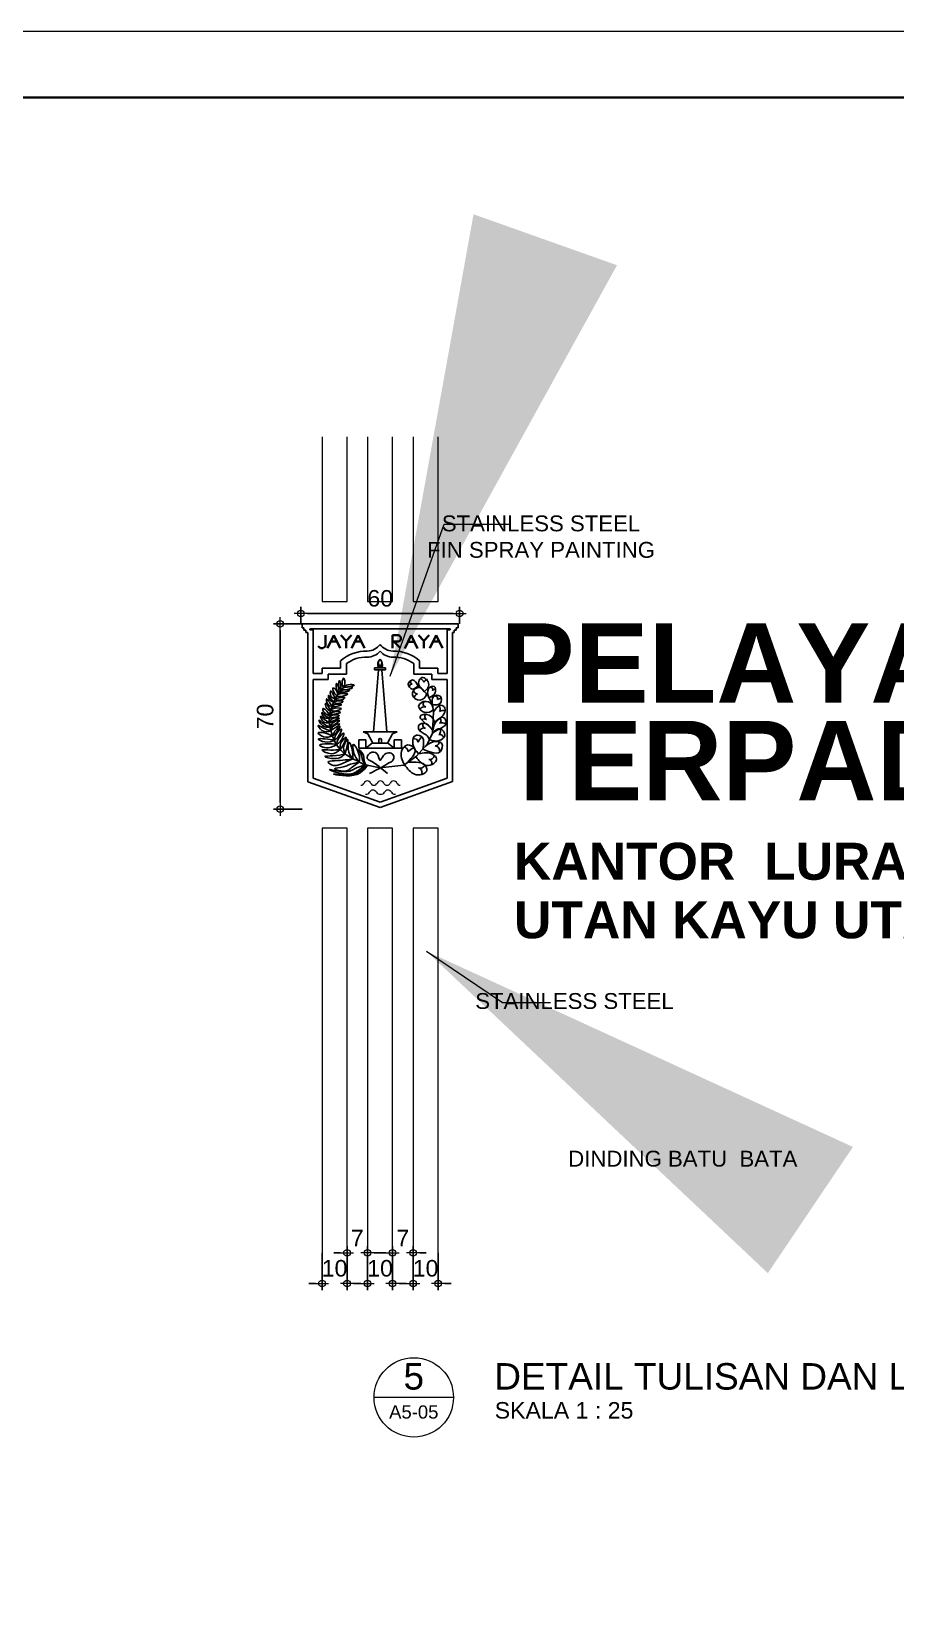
# Model space of a CAD drawing. Header units: millimetres. Extents: x -11 to 1625, y -267 to 180.
# Drawn here: x 1131.66 to 1144.73, y -70.74 to -47 of the extents above; entities that cross this region are included whole.
import ezdxf
from ezdxf.enums import TextEntityAlignment as Align

# ---------------------------------------------------------------- set-up
doc = ezdxf.new("R2010")
doc.units = ezdxf.units.MM
doc.layers.add('arsiran', color=51, linetype='Continuous')
for name, color, linetype, lineweight in [('balok', 111, 'Continuous', 35), ('DIMENSI', 8, 'Continuous', 9), ('dinding', 5, 'Continuous', 15), ('grs 2.5', 23, 'Continuous', 25), ('GRS KOP', 1, 'Continuous', 35), ('kop', 7, 'Continuous', 20), ('not', 7, 'Continuous', 20), ('STANDART', 3, 'Continuous', 20), ('ukuran', 6, 'Continuous', 20)]:
    doc.layers.add(name, color=color, linetype=linetype, lineweight=lineweight)
doc.styles.add('aku', font='arial.ttf')
doc.styles.add('BARU', font='complex.shx')
doc.styles.get("Standard").update_dxf_attribs({"font": 'ARIALUNI.TTF'})
doc.dimstyles.new('1.10 LAYOUT', dxfattribs={"dimtxt": 30, "dimasz": 7, "dimexe": 15, "dimexo": 0, "dimgap": 5, "dimtad": 2, "dimtih": 1, "dimtoh": 1, "dimdec": 0, "dimlfac": 0.1, "dimzin": 0, "dimdsep": 46, "dimtxsty": 'aku', "dimblk": 'DOT', "dimcen": 0.09, "dimclrd": 256, "dimclre": 256, "dimclrt": 2, "dimadec": 0, "dimazin": 0, "dimtfac": 1, "dimtdec": 0, "dimtix": 1, "dimtofl": 0, "dimtmove": 0, "dimatfit": 3, "dimfxl": 0, "dimtolj": 1, "dimtzin": 0, "dimlwd": -1, "dimlwe": 5, "dimarcsym": 0})
doc.dimstyles.new('sk-100', dxfattribs={"dimtxt": 0.25, "dimasz": 0.1, "dimexe": 0.1, "dimexo": 0, "dimgap": 0.1, "dimtad": 1, "dimdec": 4, "dimlfac": 100, "dimzin": 12, "dimdsep": 46, "dimtxsty": 'Standard', "dimblk": 'BULAT', "dimcen": 0.1, "dimadec": 0, "dimazin": 3, "dimtfac": 1, "dimtdec": 4, "dimtofl": 0, "dimtmove": 0, "dimatfit": 3, "dimldrblk": 'BULAT', "dimfxl": 0, "dimtolj": 1, "dimtzin": 0, "dimarcsym": 0})

# ---------------------------------------------------------------- blocks, each defined once
blk = doc.blocks.new('kop')
at = {"layer": 'GRS KOP'}
blk.add_lwpolyline([(1, 54), (83, 54), (83, 1), (1, 1)], close=True, dxfattribs=at)
at = {"layer": 'kop', "color": 7}
blk.add_line((84, 55), (0, 55), dxfattribs=at)
at = {"layer": 'kop', "style": 'BARU', "flags": 4}
for p, height in [((73.8, 5.4), 0.35), ((80.303, 5.382), 0.25), ((73.8, 4.9), 0.35), ((80.303, 4.882), 0.25), ((73.8, 4.4), 0.35), ((80.303, 4.382), 0.25)]:
    blk.add_attdef('-', p, '', height=height, dxfattribs=at)
at = {"layer": 'kop', "flags": 4}
for tag, p in [('AR-00', (78.057, 2.648)), ('00', (81.238, 2.647))]:
    blk.add_attdef(tag, text='', height=0.35, dxfattribs=at).set_placement(p, align=Align.MIDDLE)
blk = doc.blocks.new('_Dot')
at = {"color": 0, "linetype": 'ByBlock', "lineweight": -2}
blk.add_line((-0.5, 0), (-1, 0), dxfattribs=at)
at = {"color": 0, "linetype": 'ByBlock', "const_width": 0.5}
blk.add_lwpolyline([(-0.25, 0, 1), (0.25, 0, 1)], format="xyb", close=True, dxfattribs=at)
blk = doc.blocks.new('Ndtpd')
blk.add_line((0.747, 0), (-0.747, 0))
blk.add_circle((0, 0), 0.747)
at = {"flags": 4}
for tag, height, p in [('NO', 0.5, (0, 0.148)), ('NOLBR', 0.3, (0, -0.398))]:
    blk.add_attdef(tag, text='', height=height, dxfattribs=at).set_placement(p, align=Align.CENTER)
for tag, p, height in [('NDTPD', (1.516, 0.148), 0.5), ('SKALA', (1.523, -0.398), 0.3)]:
    blk.add_attdef(tag, p, '', height=height, dxfattribs=at)
blk = doc.blocks.new('BULAT')
for p, q in [((-1, 0), (1, 0)), ((0, -1), (0, 1))]:
    blk.add_line(p, q)
blk.add_circle((0, 0), 0.5)
blk = doc.blocks.new('*D296')
at = {"layer": 'Defpoints', "color": 0}
for p in [(1135.755, -55.958), (1135.425, -58.758), (1135.755, -58.758)]:
    blk.add_point(p, dxfattribs=at)
at = {"layer": 'ukuran', "color": 0, "lineweight": -2}
for p, q in [((1135.755, -55.958), (1135.325, -55.958)), ((1135.425, -56.058), (1135.425, -58.658)), ((1135.755, -58.758), (1135.325, -58.758))]:
    blk.add_line(p, q, dxfattribs=at)
at = {"layer": 'ukuran', "color": 0, "lineweight": -2, "xscale": 0.1, "yscale": 0.1, "zscale": 0.1}
for p, rotation in [((1135.425, -55.958), 90), ((1135.425, -58.758), 270)]:
    blk.add_blockref('BULAT', p, dxfattribs=dict(at, rotation=rotation))
at = {"layer": 'ukuran', "color": 0, "insert": (1135.198, -57.358), "char_height": 0.25, "attachment_point": 5, "rotation": 90}
blk.add_mtext('\\A1;70', dxfattribs=at)
blk = doc.blocks.new('*D233')
at = {"layer": 'Defpoints', "color": 0}
for p in [(1135.737, -55.958), (1138.137, -55.8), (1138.137, -55.958)]:
    blk.add_point(p, dxfattribs=at)
at = {"layer": 'ukuran', "color": 0, "lineweight": -2}
for p, q in [((1135.737, -55.958), (1135.737, -55.7)), ((1138.137, -55.958), (1138.137, -55.7)), ((1135.837, -55.8), (1138.037, -55.8))]:
    blk.add_line(p, q, dxfattribs=at)
at = {"layer": 'ukuran', "color": 0, "lineweight": -2, "xscale": 0.1, "yscale": 0.1, "zscale": 0.1, "rotation": 180}
blk.add_blockref('BULAT', (1135.737, -55.8), dxfattribs=at)
at = {"layer": 'ukuran', "color": 0, "lineweight": -2, "xscale": 0.1, "yscale": 0.1, "zscale": 0.1}
blk.add_blockref('BULAT', (1138.137, -55.8), dxfattribs=at)
at = {"layer": 'ukuran', "color": 0, "insert": (1136.937, -55.573), "char_height": 0.25, "attachment_point": 5}
blk.add_mtext('\\A1;60', dxfattribs=at)
blk = doc.blocks.new('*D297')
at = {"layer": 'Defpoints', "color": 0}
for p in [(1136.057, -65.468), (1136.435, -65.468), (1136.435, -65.929)]:
    blk.add_point(p, dxfattribs=at)
at = {"layer": 'ukuran', "color": 0, "lineweight": -2}
for p, q in [((1136.057, -65.468), (1136.057, -66.029)), ((1136.435, -65.468), (1136.435, -66.029)), ((1135.957, -65.929), (1135.857, -65.929)), ((1136.535, -65.929), (1136.635, -65.929))]:
    blk.add_line(p, q, dxfattribs=at)
at = {"layer": 'ukuran', "color": 0, "lineweight": -2, "xscale": 0.1, "yscale": 0.1, "zscale": 0.1}
blk.add_blockref('BULAT', (1136.057, -65.929), dxfattribs=at)
at = {"layer": 'ukuran', "color": 0, "lineweight": -2, "xscale": 0.1, "yscale": 0.1, "zscale": 0.1, "rotation": 180}
blk.add_blockref('BULAT', (1136.435, -65.929), dxfattribs=at)
at = {"layer": 'ukuran', "color": 0, "insert": (1136.246, -65.702), "char_height": 0.25, "attachment_point": 5}
blk.add_mtext('\\A1;10', dxfattribs=at)
blk = doc.blocks.new('*D298')
at = {"layer": 'Defpoints', "color": 0}
for p in [(1136.435, -65.468), (1136.745, -65.468), (1136.745, -65.468)]:
    blk.add_point(p, dxfattribs=at)
at = {"layer": 'ukuran', "color": 0, "lineweight": -2}
for p, q in [((1136.335, -65.468), (1136.235, -65.468)), ((1136.435, -65.468), (1136.435, -65.368)), ((1136.745, -65.468), (1136.745, -65.368)), ((1136.845, -65.468), (1136.945, -65.468))]:
    blk.add_line(p, q, dxfattribs=at)
at = {"layer": 'ukuran', "color": 0, "lineweight": -2, "xscale": 0.1, "yscale": 0.1, "zscale": 0.1}
blk.add_blockref('BULAT', (1136.435, -65.468), dxfattribs=at)
at = {"layer": 'ukuran', "color": 0, "lineweight": -2, "xscale": 0.1, "yscale": 0.1, "zscale": 0.1, "rotation": 180}
blk.add_blockref('BULAT', (1136.745, -65.468), dxfattribs=at)
at = {"layer": 'ukuran', "color": 0, "insert": (1136.59, -65.243), "char_height": 0.25, "attachment_point": 5}
blk.add_mtext('\\A1;7', dxfattribs=at)
blk = doc.blocks.new('*D234')
at = {"layer": 'Defpoints', "color": 0}
for p in [(1136.745, -65.468), (1137.123, -65.468), (1137.123, -65.929)]:
    blk.add_point(p, dxfattribs=at)
at = {"layer": 'ukuran', "color": 0, "lineweight": -2}
for p, q in [((1136.745, -65.468), (1136.745, -66.029)), ((1137.123, -65.468), (1137.123, -66.029)), ((1136.645, -65.929), (1136.545, -65.929)), ((1137.223, -65.929), (1137.323, -65.929))]:
    blk.add_line(p, q, dxfattribs=at)
at = {"layer": 'ukuran', "color": 0, "lineweight": -2, "xscale": 0.1, "yscale": 0.1, "zscale": 0.1}
blk.add_blockref('BULAT', (1136.745, -65.929), dxfattribs=at)
at = {"layer": 'ukuran', "color": 0, "lineweight": -2, "xscale": 0.1, "yscale": 0.1, "zscale": 0.1, "rotation": 180}
blk.add_blockref('BULAT', (1137.123, -65.929), dxfattribs=at)
at = {"layer": 'ukuran', "color": 0, "insert": (1136.934, -65.702), "char_height": 0.25, "attachment_point": 5}
blk.add_mtext('\\A1;10', dxfattribs=at)
blk = doc.blocks.new('*D235')
at = {"layer": 'Defpoints', "color": 0}
for p in [(1137.123, -65.468), (1137.433, -65.468), (1137.433, -65.468)]:
    blk.add_point(p, dxfattribs=at)
at = {"layer": 'ukuran', "color": 0, "lineweight": -2}
for p, q in [((1137.023, -65.468), (1136.923, -65.468)), ((1137.123, -65.468), (1137.123, -65.368)), ((1137.433, -65.468), (1137.433, -65.368)), ((1137.533, -65.468), (1137.633, -65.468))]:
    blk.add_line(p, q, dxfattribs=at)
at = {"layer": 'ukuran', "color": 0, "lineweight": -2, "xscale": 0.1, "yscale": 0.1, "zscale": 0.1}
blk.add_blockref('BULAT', (1137.123, -65.468), dxfattribs=at)
at = {"layer": 'ukuran', "color": 0, "lineweight": -2, "xscale": 0.1, "yscale": 0.1, "zscale": 0.1, "rotation": 180}
blk.add_blockref('BULAT', (1137.433, -65.468), dxfattribs=at)
at = {"layer": 'ukuran', "color": 0, "insert": (1137.278, -65.243), "char_height": 0.25, "attachment_point": 5}
blk.add_mtext('\\A1;7', dxfattribs=at)
blk = doc.blocks.new('*D236')
at = {"layer": 'Defpoints', "color": 0}
for p in [(1137.433, -65.468), (1137.811, -65.468), (1137.811, -65.929)]:
    blk.add_point(p, dxfattribs=at)
at = {"layer": 'ukuran', "color": 0, "lineweight": -2}
for p, q in [((1137.433, -65.468), (1137.433, -66.029)), ((1137.811, -65.468), (1137.811, -66.029)), ((1137.333, -65.929), (1137.233, -65.929)), ((1137.911, -65.929), (1138.011, -65.929))]:
    blk.add_line(p, q, dxfattribs=at)
at = {"layer": 'ukuran', "color": 0, "lineweight": -2, "xscale": 0.1, "yscale": 0.1, "zscale": 0.1}
blk.add_blockref('BULAT', (1137.433, -65.929), dxfattribs=at)
at = {"layer": 'ukuran', "color": 0, "lineweight": -2, "xscale": 0.1, "yscale": 0.1, "zscale": 0.1, "rotation": 180}
blk.add_blockref('BULAT', (1137.811, -65.929), dxfattribs=at)
at = {"layer": 'ukuran', "color": 0, "insert": (1137.622, -65.702), "char_height": 0.25, "attachment_point": 5}
blk.add_mtext('\\A1;10', dxfattribs=at)

msp = doc.modelspace()

# ---------------------------------------------------------------- linework, layer by layer
at = {"layer": 'arsiran'}
for p, q in [((1137.5558425, -56.9318948), (1137.50533, -56.8930823)), ((1137.6490675, -57.0327698), (1137.5558425, -56.9318948)), ((1137.7267675, -57.1814948), (1137.6490675, -57.0327698)), ((1137.741261, -57.28708), (1137.7267675, -57.1814948)), ((1137.7265425, -57.6114698), (1137.741261, -57.28708)), ((1137.6510911, -57.7722956), (1137.7265425, -57.6114698)), ((1137.4847425, -57.9557198), (1137.6510911, -57.7722956))]:
    msp.add_line(p, q, dxfattribs=at)
for centre, radius, start, end in [((1137.4173828, -56.9122615), 0.0440627, 87.66784876, 178.65465728), ((1137.4262155, -56.8355911), 0.0333946, 135.56360417, 257.83060387), ((1137.516407, -57.0133113), 0.0918985, 19.15474734, 190.58858039), ((1137.4966425, -56.958148), 0.055073, 181.85961307, 272.02198328), ((1137.5113999, -56.8831027), 0.1002904, 25.93373712, 73.1180332), ((1137.6519501, -56.8465825), 0.0508911, 90.10950306, 171.70742111), ((1137.6817563, -56.9543017), 0.0479678, 339.79936251, 64.86716465), ((1137.7610533, -56.9802869), 0.0355508, 67.00190501, 164.63217601), ((1137.5291872, -57.0064922), 0.1058037, 192.94732556, 354.31404324), ((1137.5176366, -57.0734085), 0.0631633, 107.55455806, 187.80499728), ((1137.621365, -57.2414248), 0.1126132, 9.3407188, 161.49718996), ((1137.6395588, -57.1697688), 0.1300445, 196.03344421, 318.51721909), ((1137.6121724, -57.3092071), 0.0998105, 82.57968903, 141.05669455), ((1137.6306563, -57.166099), 0.0444865, 125.92154153, 262.77658945), ((1137.7640125, -57.086816), 0.0405043, 336.87578249, 98.4357019), ((1137.8770105, -57.2374226), 0.1545371, 96.63465558, 119.35110183), ((1137.764004, -57.2437255), 0.0788789, 331.30252725, 37.94777121), ((1137.605943, -57.4518623), 0.0570027, 57.77969593, 135.09166346), ((1137.6636115, -57.3578976), 0.0532554, 146.77003391, 239.19130726), ((1137.8174418, -57.4218177), 0.0384228, 290.57885794, 68.79793875), ((1137.8826587, -57.3706388), 0.1018545, 70.08276345, 119.05449664), ((1137.6921491, -57.8126094), 0.1936529, 130.3862026, 159.23064718), ((1137.5930003, -57.588364), 0.0568552, 61.89056868, 169.10342994), ((1137.6376656, -57.4831318), 0.0579116, 157.98021204, 252.01885625), ((1137.7815465, -57.5788953), 0.0677285, 307.36893622, 32.47562388), ((1137.8379118, -57.6854), 0.0548431, 0.49305241, 106.15338088), ((1137.8655443, -57.5977269), 0.1441515, 63.81492657, 103.88680228), ((1137.2898243, -57.8912447), 0.0695288, 357.4430165, 88.64906564), ((1137.4932883, -57.9863594), 0.1625532, 106.33590135, 145.52492004), ((1137.4457516, -57.7589045), 0.0670213, 12.90285345, 100.2816665), ((1137.7557963, -57.8794045), 0.0802266, 346.02896843, 81.44060104), ((1137.770853, -57.7431837), 0.056973, 266.86460819, 1.75589115), ((1137.5404632, -58.0609961), 0.0771696, 249.68824191, 336.38823525), ((1137.4994517, -58.2014631), 0.0695656, 330.5407532, 78.20174641), ((1137.6843138, -57.9426168), 0.0672959, 257.20865722, 359.01369108), ((1137.6682047, -58.0566121), 0.0483846, 315.07871869, 88.5670955)]:
    msp.add_arc(centre, radius, start, end, dxfattribs=at)
for points in [[(1136.2584388, -57.0879245), (1136.2189403, -57.011248), (1136.189561, -56.9721025), (1136.1920153, -57.051598), (1136.2584388, -57.0879245)], [(1136.2946703, -57.024936), (1136.2701653, -56.959123), (1136.2243403, -56.926798), (1136.2405403, -56.998648), (1136.2803543, -57.0480489)], [(1136.3169163, -56.9931525), (1136.3007653, -56.900773), (1136.277311, -56.8573525), (1136.2737653, -56.933998), (1136.3169163, -56.9931525)], [(1136.345504, -56.9578385), (1136.3384903, -56.878873), (1136.320811, -56.8161025), (1136.3061653, -56.886073), (1136.345504, -56.9578385)], [(1136.3198989, -56.9892282), (1136.3762153, -56.989648), (1136.473061, -56.9646025), (1136.3717153, -56.959123), (1136.3198989, -56.9892282)], [(1136.345504, -56.9578385), (1136.4055629, -56.9541377), (1136.515061, -56.9233525), (1136.4112403, -56.914198), (1136.345504, -56.9578385)], [(1136.3807714, -56.9188154), (1136.401061, -56.8416025), (1136.384561, -56.7808525), (1136.359061, -56.8393525), (1136.3807714, -56.9188154)], [(1136.3807714, -56.9188154), (1136.4625536, -56.910024), (1136.545061, -56.8847361), (1136.450561, -56.8768525), (1136.3807714, -56.9188154)], [(1137.50533, -56.8930823), (1137.42613, -56.8054823), (1137.35878, -56.8678073), (1137.42118, -56.9426573), (1137.50533, -56.8930823)], [(1137.6716307, -57.0759579), (1137.668561, -56.9391025), (1137.753311, -56.9031025), (1137.7679122, -57.0004768), (1137.6716307, -57.0759579)], [(1136.1835654, -57.277076), (1136.1371153, -57.186298), (1136.1104153, -57.161323), (1136.1210653, -57.221923), (1136.1835654, -57.277076)], [(1136.2071702, -57.2039874), (1136.167811, -57.1423525), (1136.128811, -57.0898525), (1136.1425153, -57.171148), (1136.2071702, -57.2039874)], [(1136.2347195, -57.1375102), (1136.1830153, -57.074248), (1136.156561, -57.0373525), (1136.176811, -57.1108525), (1136.2347195, -57.1375102)], [(1136.2024457, -57.2168531), (1136.2289903, -57.212098), (1136.349311, -57.1806025), (1136.257061, -57.1768525), (1136.2071702, -57.2039874)], [(1136.2299005, -57.1483744), (1136.289311, -57.1603525), (1136.376311, -57.1311025), (1136.282561, -57.1228525), (1136.2347195, -57.1375102)], [(1136.2535991, -57.0974988), (1136.329061, -57.1108525), (1136.404061, -57.0741025), (1136.312561, -57.0778525), (1136.2535991, -57.0974988)], [(1136.2803543, -57.0480489), (1136.352311, -57.0538525), (1136.443811, -57.0163525), (1136.366561, -57.0096025), (1136.2946703, -57.024936)], [(1137.7267675, -57.1814948), (1137.744311, -57.0553525), (1137.8408961, -57.0501438), (1137.846311, -57.1558525), (1137.7267675, -57.1814948)], [(1137.741261, -57.28708), (1137.872561, -57.1903525), (1137.915311, -57.2323525), (1137.9014181, -57.3146549), (1137.7390333, -57.448985)], [(1136.176456, -57.5192034), (1136.0839003, -57.4709044), (1136.009561, -57.4153525), (1136.062061, -57.4933525), (1136.176456, -57.5192034)], [(1136.1673016, -57.4517888), (1136.0854403, -57.396673), (1136.035811, -57.3561025), (1136.070311, -57.4303525), (1136.1673016, -57.4517888)], [(1136.1663292, -57.3817705), (1136.095061, -57.3358525), (1136.0559653, -57.297823), (1136.0783153, -57.363748), (1136.1663292, -57.3817705)], [(1136.1699733, -57.3439876), (1136.1059153, -57.254173), (1136.0702903, -57.237223), (1136.0934653, -57.298723), (1136.1699733, -57.3439876)], [(1136.1663292, -57.3817705), (1136.2325153, -57.373573), (1136.317061, -57.3471025), (1136.1808403, -57.357523), (1136.1663292, -57.3817705)], [(1136.1676689, -57.456197), (1136.2391524, -57.4188294), (1136.317811, -57.3838525), (1136.2223407, -57.3865431), (1136.1673016, -57.4517888)], [(1136.171529, -57.3334783), (1136.2396403, -57.324523), (1136.336036, -57.2969485), (1136.2102403, -57.297823), (1136.1699733, -57.3439876)], [(1136.176456, -57.5192034), (1136.221061, -57.4948525), (1136.319311, -57.4183525), (1136.236061, -57.4416025), (1136.176456, -57.5192034)], [(1136.187398, -57.2632288), (1136.2316153, -57.275323), (1136.3464906, -57.2390547), (1136.2138403, -57.244198), (1136.187398, -57.2632288)], [(1137.7608123, -57.473303), (1137.6784675, -57.3395948), (1137.5385025, -57.3593838), (1137.5886175, -57.4346198), (1137.7021675, -57.5348948), (1137.7317197, -57.575255)], [(1137.7317197, -57.575255), (1137.8021217, -57.4103939), (1137.8945366, -57.3715725), (1137.9309833, -57.4607141), (1137.8209675, -57.5513198), (1137.7265425, -57.6114698)], [(1136.1887875, -57.5732875), (1136.0702903, -57.528823), (1135.999061, -57.4948525), (1136.0542403, -57.570748), (1136.1887875, -57.5732875)], [(1136.2132243, -57.6511491), (1136.0834903, -57.605773), (1135.9988903, -57.606748), (1136.0786153, -57.663748), (1136.2132243, -57.6511491)], [(1136.1887875, -57.5732875), (1136.2471128, -57.5338941), (1136.321561, -57.4716025), (1136.235311, -57.5001025), (1136.1887875, -57.5732875)], [(1136.2132243, -57.6511491), (1136.275061, -57.5976025), (1136.328311, -57.5046025), (1136.251811, -57.5818525), (1136.2132243, -57.6511491)], [(1136.2415882, -57.7196511), (1136.300561, -57.6673525), (1136.350061, -57.5481025), (1136.266061, -57.6351025), (1136.2415882, -57.7196511)], [(1136.2763804, -57.7837153), (1136.337311, -57.7311025), (1136.3859092, -57.6098303), (1136.311811, -57.6861025), (1136.2763804, -57.7837153)], [(1136.3314076, -57.8563251), (1136.379311, -57.7791025), (1136.420078, -57.6716046), (1136.351561, -57.7431025), (1136.3314076, -57.8563251)], [(1137.5783265, -57.8525295), (1137.5516425, -57.6536948), (1137.4639867, -57.6483231), (1137.4281437, -57.7474592), (1137.4618449, -57.8557594), (1137.5169912, -57.9201608)], [(1137.7317197, -57.575255), (1137.61323, -57.4631982), (1137.5224041, -57.4913218), (1137.5199925, -57.5533448), (1137.6335425, -57.6377948), (1137.681205, -57.7081073)], [(1137.7265425, -57.6114698), (1137.8392211, -57.5426492), (1137.912311, -57.6441025), (1137.829811, -57.7228525), (1137.681205, -57.7081073)], [(1136.2415882, -57.7196511), (1136.0992403, -57.695848), (1136.0017403, -57.699898), (1136.1005903, -57.743173), (1136.2415882, -57.7196511)], [(1136.2763804, -57.7837153), (1136.1412403, -57.769198), (1136.0193653, -57.793498), (1136.0978903, -57.827323), (1136.2763804, -57.7837153)], [(1136.3314076, -57.8563251), (1136.1848153, -57.865273), (1136.056811, -57.8653525), (1136.194811, -57.9223525), (1136.3314076, -57.8563251)], [(1136.4070568, -57.9245409), (1136.221811, -57.9523525), (1136.0994355, -57.9633715), (1136.2518629, -57.9953749), (1136.4070568, -57.9245409)], [(1136.4070568, -57.9245409), (1136.432561, -57.8151025), (1136.4428582, -57.7046597), (1136.387561, -57.8038525), (1136.4070568, -57.9245409)], [(1136.524486, -57.9988167), (1136.5103425, -57.8644448), (1136.467811, -57.7483525), (1136.4518425, -57.8539448), (1136.524486, -57.9988167)], [(1136.6201497, -58.0466638), (1136.6048425, -57.8989448), (1136.5298425, -57.7805198), (1136.5328425, -57.8884448), (1136.6201497, -58.0466638)], [(1136.7192763, -58.0867591), (1136.691362, -58.0171867), (1136.6733671, -57.9211508), (1136.6106477, -57.8576413), (1136.6384896, -57.9076078), (1136.6689721, -58.0198708), (1136.7192763, -58.0867591)], [(1137.3491274, -58.0531061), (1137.4532343, -57.8379141), (1137.3510804, -57.7880861), (1137.273311, -57.8466025), (1137.2577925, -57.9881198), (1137.3035755, -58.0858173)], [(1137.5169912, -57.9201608), (1137.7344175, -57.9324698), (1137.789311, -57.9958525), (1137.7196425, -58.0833698), (1137.6148171, -58.0931869), (1137.520811, -58.0221025), (1137.4717775, -57.9650301)], [(1137.6152043, -57.8118661), (1137.7374175, -57.7430198), (1137.865811, -57.7671025), (1137.847061, -57.8886025), (1137.7047925, -57.8969198), (1137.5783265, -57.8525295)], [(1136.524486, -57.9988167), (1136.247311, -58.0273525), (1136.1473642, -58.0461329), (1136.230811, -58.0993525), (1136.277311, -58.0986025), (1136.3414564, -58.0779878), (1136.524486, -57.9988167)], [(1136.7192763, -58.0867591), (1136.5796876, -58.1896978), (1136.5240865, -58.2211334), (1136.17133, -58.1609057), (1136.4773273, -58.1823773), (1136.5474376, -58.1498696), (1136.7192763, -58.0867591)], [(1136.753241, -58.0943857), (1136.640667, -58.2033905), (1136.585066, -58.2348261), (1136.2323095, -58.2288575), (1136.5768676, -58.2148407), (1136.6588535, -58.1635623), (1136.753241, -58.0943857)], [(1136.6201497, -58.0466638), (1136.480561, -58.1496025), (1136.4249599, -58.1810381), (1136.2493263, -58.1470481), (1136.3782007, -58.1212733), (1136.448311, -58.0956025), (1136.6201497, -58.0466638)], [(1137.3491274, -58.0531061), (1137.633311, -58.1248525), (1137.641561, -58.1728525), (1137.567311, -58.2336025), (1137.456311, -58.2321025), (1137.3035755, -58.0858173)]]:
    msp.add_spline(points, degree=3, dxfattribs=at)
at = {"layer": 'arsiran', "end_tangent": (0.6434414753, 0.7654953089)}
msp.add_spline([(1137.6032176, -56.9831575), (1137.5204425, -56.8265198), (1137.5653675, -56.7691448), (1137.6721643, -56.8739198), (1137.6090459, -56.9768468)], degree=3, dxfattribs=at)
at = {"layer": 'balok'}
for p, q in [((1136.1069589, -56.1281042), (1136.1069589, -56.2944206)), ((1136.139311, -56.32522), (1136.2364139, -56.1281042)), ((1136.1878624, -56.2266621), (1136.2849653, -56.2266621)), ((1136.3335168, -56.32522), (1136.2364139, -56.1281042)), ((1136.4213495, -56.2131025), (1136.3402527, -56.1281042)), ((1136.4213495, -56.2131025), (1136.5024464, -56.1281042)), ((1136.4213495, -56.2131025), (1136.4213495, -56.32522)), ((1136.5042081, -56.32522), (1136.601311, -56.1281042)), ((1136.5527595, -56.2266621), (1136.6498624, -56.2266621)), ((1136.6984139, -56.32522), (1136.601311, -56.1281042)), ((1137.1227373, -56.1281042), (1137.196811, -56.1281042)), ((1137.1227373, -56.32522), (1137.1227373, -56.1281042)), ((1137.1227373, -56.2266621), (1137.196811, -56.2266621)), ((1137.142061, -56.2266621), (1137.243311, -56.32522)), ((1137.3083474, -56.3279821), (1137.4054503, -56.1308663)), ((1137.3568989, -56.2294242), (1137.4540018, -56.2294242)), ((1137.5025532, -56.3279821), (1137.4054503, -56.1308663)), ((1137.594311, -56.2131025), (1137.5132141, -56.1281042)), ((1137.594311, -56.2131025), (1137.6754078, -56.1281042)), ((1137.594311, -56.2131025), (1137.594311, -56.32522)), ((1137.6847081, -56.32522), (1137.781811, -56.1281042)), ((1137.7332595, -56.2266621), (1137.8303624, -56.2266621)), ((1137.8789139, -56.32522), (1137.781811, -56.1281042))]:
    msp.add_line(p, q, dxfattribs=at)
for centre, radius, start, end in [((1137.1992252, -56.1773831), 0.049338, 267.19529693, 92.80470307), ((1136.0525056, -56.2617007), 0.0635276, 211.00084785, 328.99915215)]:
    msp.add_arc(centre, radius, start, end, dxfattribs=at)
at = {"layer": 'dinding'}
for centre, radius, start, end in [((1136.6422044, -58.3444513), 0.0537824, 270, 337.67351535), ((1136.7417056, -58.3853134), 0.0537824, 22.32648465, 157.67351535), ((1136.8406544, -58.3444513), 0.0537824, 202.32648465, 337.67351535), ((1136.9401556, -58.3853134), 0.0537824, 22.32648465, 157.67351535), ((1137.0391044, -58.3444513), 0.0537824, 202.32648465, 337.67351535), ((1137.1386056, -58.3853134), 0.0537824, 22.32648465, 157.67351535), ((1137.2375544, -58.3444513), 0.0537824, 202.32648465, 270), ((1136.7141767, -58.4579038), 0.075916, 270, 323.45591802), ((1136.8270971, -58.5313997), 0.0591366, 28.58248882, 151.41751118), ((1136.9400175, -58.4579038), 0.075916, 216.54408198, 323.45591802), ((1137.0529379, -58.5313997), 0.0591366, 28.58248882, 151.41751118), ((1137.1658584, -58.4579038), 0.075916, 216.54408198, 270)]:
    msp.add_arc(centre, radius, start, end, dxfattribs=at)
at = {"layer": 'grs 2.5'}
for p, q in [((1135.7552781, -55.9581025), (1138.1138069, -55.9581025)), ((1135.7552781, -55.9581025), (1135.7552781, -56.0194573)), ((1135.7552781, -56.0194573), (1135.7835755, -56.0194573)), ((1135.7835755, -56.0194573), (1135.7835755, -56.0552911)), ((1138.0855095, -56.0194573), (1138.0855095, -56.0552911)), ((1138.1138069, -56.0194573), (1138.0855095, -56.0194573)), ((1138.1138069, -55.9581025), (1138.1138069, -56.0194573)), ((1135.7835755, -56.0552911), (1135.8131079, -56.0552911)), ((1135.8131079, -56.0552911), (1135.8131079, -56.0869091)), ((1135.8131079, -56.0869091), (1135.8434482, -56.0869091)), ((1135.8434482, -58.3437933), (1135.8434482, -56.0869091)), ((1135.8749029, -56.0328177), (1135.8749029, -56.0496699)), ((1135.8749029, -56.0496699), (1135.9227942, -56.0496699)), ((1135.8758088, -56.0328177), (1137.9941821, -56.0328177)), ((1135.9227942, -56.0496699), (1135.9227942, -56.7099026)), ((1137.9941821, -56.0496699), (1137.9462908, -56.0496699)), ((1137.9462908, -56.0496699), (1137.9462908, -56.7099026)), ((1137.9941821, -56.0328177), (1137.9941821, -56.0496699)), ((1138.0306636, -56.0869091), (1138.0306636, -58.3419949)), ((1138.0559771, -56.0869091), (1138.0306636, -56.0869091)), ((1138.0559771, -56.0552911), (1138.0559771, -56.0869091)), ((1138.0855095, -56.0552911), (1138.0559771, -56.0552911)), ((1135.9227942, -56.7099026), (1136.0601175, -56.7099026)), ((1136.0601175, -56.6256698), (1136.3364175, -56.6256698)), ((1136.0601175, -56.7099026), (1136.0601175, -56.6256698)), ((1136.1501175, -56.7999026), (1136.1501175, -56.7156698)), ((1136.1501175, -56.7156698), (1136.4264175, -56.7156698)), ((1136.3364175, -56.6256698), (1136.3364175, -56.5162819)), ((1136.4264175, -56.7156698), (1136.4264175, -56.5589198)), ((1136.9091923, -56.6532698), (1136.8336134, -57.5908979)), ((1136.8503925, -56.6532698), (1136.8503925, -56.6241698)), ((1136.8503925, -56.6241698), (1137.0186925, -56.6241698)), ((1137.0186925, -56.6532698), (1136.8503925, -56.6532698)), ((1136.9598928, -56.6532698), (1137.0354717, -57.5908979)), ((1137.0186925, -56.6532698), (1137.0186925, -56.6241698)), ((1137.4426675, -56.7156698), (1137.4426675, -56.5589198)), ((1137.7189675, -56.7156698), (1137.4426675, -56.7156698)), ((1137.5326675, -56.6256698), (1137.5326675, -56.5162819)), ((1137.8089675, -56.6256698), (1137.5326675, -56.6256698)), ((1137.7189675, -56.7999026), (1137.7189675, -56.7156698)), ((1137.8089675, -56.7099026), (1137.8089675, -56.6256698)), ((1137.9462908, -56.7099026), (1137.8089675, -56.7099026)), ((1135.9227942, -56.7999026), (1135.9227942, -58.2925251)), ((1135.9227942, -56.7999026), (1136.1501175, -56.7999026)), ((1137.9462908, -56.7999026), (1137.7189675, -56.7999026)), ((1137.9462908, -56.7999026), (1137.9462908, -58.2925251)), ((1136.6785675, -57.5903198), (1136.7477925, -57.6210698)), ((1137.1905175, -57.5903198), (1136.6785675, -57.5903198)), ((1136.7477925, -57.6210698), (1136.8227925, -57.7613198)), ((1137.1212925, -57.6210698), (1137.0462925, -57.7613198)), ((1137.1905175, -57.5903198), (1137.1212925, -57.6210698)), ((1136.6112925, -57.7094948), (1136.7208675, -57.7094948)), ((1136.6112925, -57.8381948), (1136.6112925, -57.7094948)), ((1136.6112925, -57.8381948), (1137.2577925, -57.8381948)), ((1136.7208675, -57.7094948), (1136.7208675, -57.8381948)), ((1136.8208043, -57.7576018), (1136.7208675, -57.8381948)), ((1137.0462925, -57.7613198), (1136.8227925, -57.7613198)), ((1136.9136761, -57.7613198), (1136.9136761, -57.7112099)), ((1136.9554089, -57.7613198), (1136.9554089, -57.7112099)), ((1137.0482808, -57.7576018), (1137.1482175, -57.8381948)), ((1137.2577925, -57.7094948), (1137.1482175, -57.7094948)), ((1137.1482175, -57.7094948), (1137.1482175, -57.8381948)), ((1137.2577925, -57.8381948), (1137.2577925, -57.7094948)), ((1136.9321425, -58.1345573), (1136.6959207, -58.0815147)), ((1136.9321425, -58.1345573), (1137.2913175, -58.0946198)), ((1137.2913175, -58.0946198), (1137.4847425, -57.9557198)), ((1135.8434482, -58.3437933), (1136.9345425, -58.734148)), ((1135.9227942, -58.2925251), (1136.9345425, -58.6544926)), ((1137.9462908, -58.2925251), (1136.9345425, -58.6544926)), ((1138.0306636, -58.3419949), (1136.9345425, -58.734148))]:
    msp.add_line(p, q, dxfattribs=at)
for centre, radius, start, end in [((1136.7237266, -56.9543996), 0.5847695, 88.28187457, 131.47764057), ((1136.7237266, -56.9543996), 0.4947695, 88.28187457, 126.9346809), ((1136.7463512, -56.2191992), 0.2407793, 268.14590739, 321.40659463), ((1136.7375752, -56.1288376), 0.2410835, 270.87561091, 324.7864592), ((1137.0139135, -56.57443), 0.115121, 133.58714418, 205.59870772), ((1137.1315098, -56.1288376), 0.2410835, 215.2135408, 269.12438909), ((1137.1227338, -56.2191992), 0.2407793, 218.59340537, 271.85409261), ((1136.8551715, -56.57443), 0.115121, 334.40129228, 46.41285582), ((1137.1453585, -56.9543996), 0.5847695, 48.52235943, 91.71812543), ((1137.1453585, -56.9543996), 0.4947695, 53.0653191, 91.71812543), ((1136.9812239, -56.5437468), 0.0720915, 157.54768389, 234.83467021), ((1136.8458689, -56.5395163), 0.113114, 311.54876157, 8.96892147), ((1136.9345425, -57.7112099), 0.0208664, 0, 180)]:
    msp.add_arc(centre, radius, start, end, dxfattribs=at)
for points in [[(1136.407061, -56.8911025), (1136.310311, -57.0021025), (1136.231561, -57.1446025), (1136.1676354, -57.3642273), (1136.2027751, -57.6206661), (1136.3093647, -57.8305606), (1136.6959207, -58.0815147)], [(1137.0490586, -58.2223552), (1136.7711693, -58.0170972), (1136.7415675, -57.9949448), (1136.780561, -57.9133525), (1136.887061, -57.9186025), (1136.9359791, -58.0211538), (1136.985311, -57.9493525), (1137.063311, -57.9081025), (1137.129311, -57.9336025), (1137.118811, -58.0348525), (1137.0675871, -58.0599214), (1137.05344, -58.0683807), (1136.773061, -58.2208525)]]:
    msp.add_spline(points, degree=3, dxfattribs=at)
at = {"layer": 'STANDART'}
for points in [[(1136.0570406, -53.1298493), (1136.0570406, -55.6174559), (1136.4348281, -55.6174559), (1136.4348281, -53.1298493)], [(1136.7451958, -53.1298493), (1136.7451958, -55.6174559), (1137.1229834, -55.6174559), (1137.1229834, -53.1298493)], [(1137.433351, -53.1298493), (1137.433351, -55.6174559), (1137.8111386, -55.6174559), (1137.8111386, -53.1298493)], [(1136.4348281, -65.4677706), (1136.4348281, -59.0439544), (1136.0570406, -59.0439544), (1136.0570406, -65.4677706)], [(1137.1229834, -65.4677706), (1137.1229834, -59.0439544), (1136.7451958, -59.0439544), (1136.7451958, -65.4677706)], [(1137.8111386, -65.4677706), (1137.8111386, -59.0439544), (1137.433351, -59.0439544), (1137.433351, -65.4677706)]]:
    msp.add_lwpolyline(points, dxfattribs=at)

# ---------------------------------------------------------------- block references
at = {"layer": 'kop'}
msp.add_blockref('kop', (1079.214162, -102.0000001), dxfattribs=at)
at = {"layer": 'not', "lineweight": -3}
ref = msp.add_blockref('Ndtpd', (1137.4438973, -67.6532616), dxfattribs=dict(at, xscale=0.8032128514056183, yscale=0.8032128514056183, zscale=0.8032128514056183))
ref.add_attrib('NO', '5', dxfattribs={"layer": '0', "lineweight": -3, "height": 0.4, "flags": 4}).set_placement((1137.4435702, -67.5347357), align=Align.CENTER)
ref.add_attrib('NDTPD', 'DETAIL TULISAN DAN LOGO', (1138.661582, -67.5347357), dxfattribs={"layer": '0', "lineweight": -3, "height": 0.4, "flags": 4})
ref.add_attrib('NOLBR', 'A5-05', dxfattribs={"layer": '0', "lineweight": -3, "height": 0.2, "flags": 4}).set_placement((1137.4435702, -67.9732315), align=Align.CENTER)
ref.add_attrib('SKALA', 'SKALA 1 : 25', (1138.667382, -67.9732315), dxfattribs={"layer": '0', "lineweight": -3, "height": 0.25, "flags": 4})

# ---------------------------------------------------------------- texts
at = {"layer": 'DIMENSI', "color": 2, "char_height": 0.24, "attachment_point": 5, "style": 'aku'}
for s, insert in [('\\A1;STAINLESS STEEL\\PFIN SPRAY PAINTING', (1139.3673955, -54.6401743)), ('\\A1;STAINLESS STEEL', (1139.8730443, -61.6612304)), ('\\A1;DINDING BATU  BATA', (1141.5108994, -64.0450609))]:
    msp.add_mtext(s, dxfattribs=dict(at, insert=insert))
at = {"layer": 'dinding', "attachment_point": 1, "style": 'aku'}
for s, insert, char_height in [('{\\fArial|b1|i0|c0|p34;PELAYANAN}', (1138.7573415, -55.9499939), 1.2), ('{\\fArial|b1|i0|c0|p34;TERPADU}', (1138.7573415, -57.4236608), 1.2), ('{\\fArial|b1|i0|c0|p34;KANTOR  LURAH}', (1138.9588031, -59.2669987), 0.56), ('{\\fArial|b1|i0|c0|p34;UTAN KAYU UTARA}', (1138.9588031, -60.1511879), 0.56)]:
    msp.add_mtext(s, dxfattribs=dict(at, insert=insert, char_height=char_height))

# ---------------------------------------------------------------- dimensions: what is measured, and where the dimension line sits
at = {"layer": 'ukuran'}
dim = msp.add_linear_dim(base=(1138.1366959, -55.8004624), p1=(1135.7366959, -55.9581025), p2=(1138.1366959, -55.9581025), dimstyle='sk-100', override={"dimlfac": 25}, dxfattribs=at)
dim.commit()
dim.dimension.update_dxf_attribs({"geometry": '*D233', "text_midpoint": (1136.9366959, -55.5727339)})
dim = msp.add_linear_dim(base=(1135.4254436, -58.7581025), p1=(1135.7552781, -55.9581025), p2=(1135.7552781, -58.7581025), angle=90, dimstyle='sk-100', override={"dimlfac": 25}, dxfattribs=at)
dim.commit()
dim.dimension.update_dxf_attribs({"geometry": '*D296', "text_midpoint": (1135.1977151, -57.3581025)})
for base, p1, p2, text, picture, middle in [((1136.7451958, -65.4677706), (1136.4348281, -65.4677706), (1136.7451958, -65.4677706), '7', '*D298', (1136.590012, -65.4677706)), ((1137.433351, -65.4677706), (1137.1229834, -65.4677706), (1137.433351, -65.4677706), '7', '*D235', (1137.2781672, -65.4677706)), ((1136.4348281, -65.9293592), (1136.0570406, -65.4677706), (1136.4348281, -65.4677706), '10', '*D297', (1136.2459343, -65.9293592)), ((1137.1229834, -65.9293592), (1136.7451958, -65.4677706), (1137.1229834, -65.4677706), '10', '*D234', (1136.9340896, -65.9293592)), ((1137.8111386, -65.9293592), (1137.433351, -65.4677706), (1137.8111386, -65.4677706), '10', '*D236', (1137.6222448, -65.9293592))]:
    dim = msp.add_linear_dim(base=base, p1=p1, p2=p2, text=text, dimstyle='sk-100', override={"dimlfac": 25}, dxfattribs=at)
    dim.commit()
    dim.dimension.update_dxf_attribs({"geometry": picture, "text_midpoint": middle, "dimtype": 160})

# ---------------------------------------------------------------- leaders
at = {"layer": 'DIMENSI'}
for points in [[(1137.0886801, -56.7461282), (1137.9036774, -54.4515805), (1138.9075118, -54.4515805)], [(1137.6356319, -60.9073453), (1138.7866521, -61.6832639), (1139.509278, -61.6832639)]]:
    msp.add_leader(points, dimstyle='1.10 LAYOUT', override={"dimgap": 5, "dimtad": 0}, dxfattribs=at)

doc.saveas('drawing.dxf')
